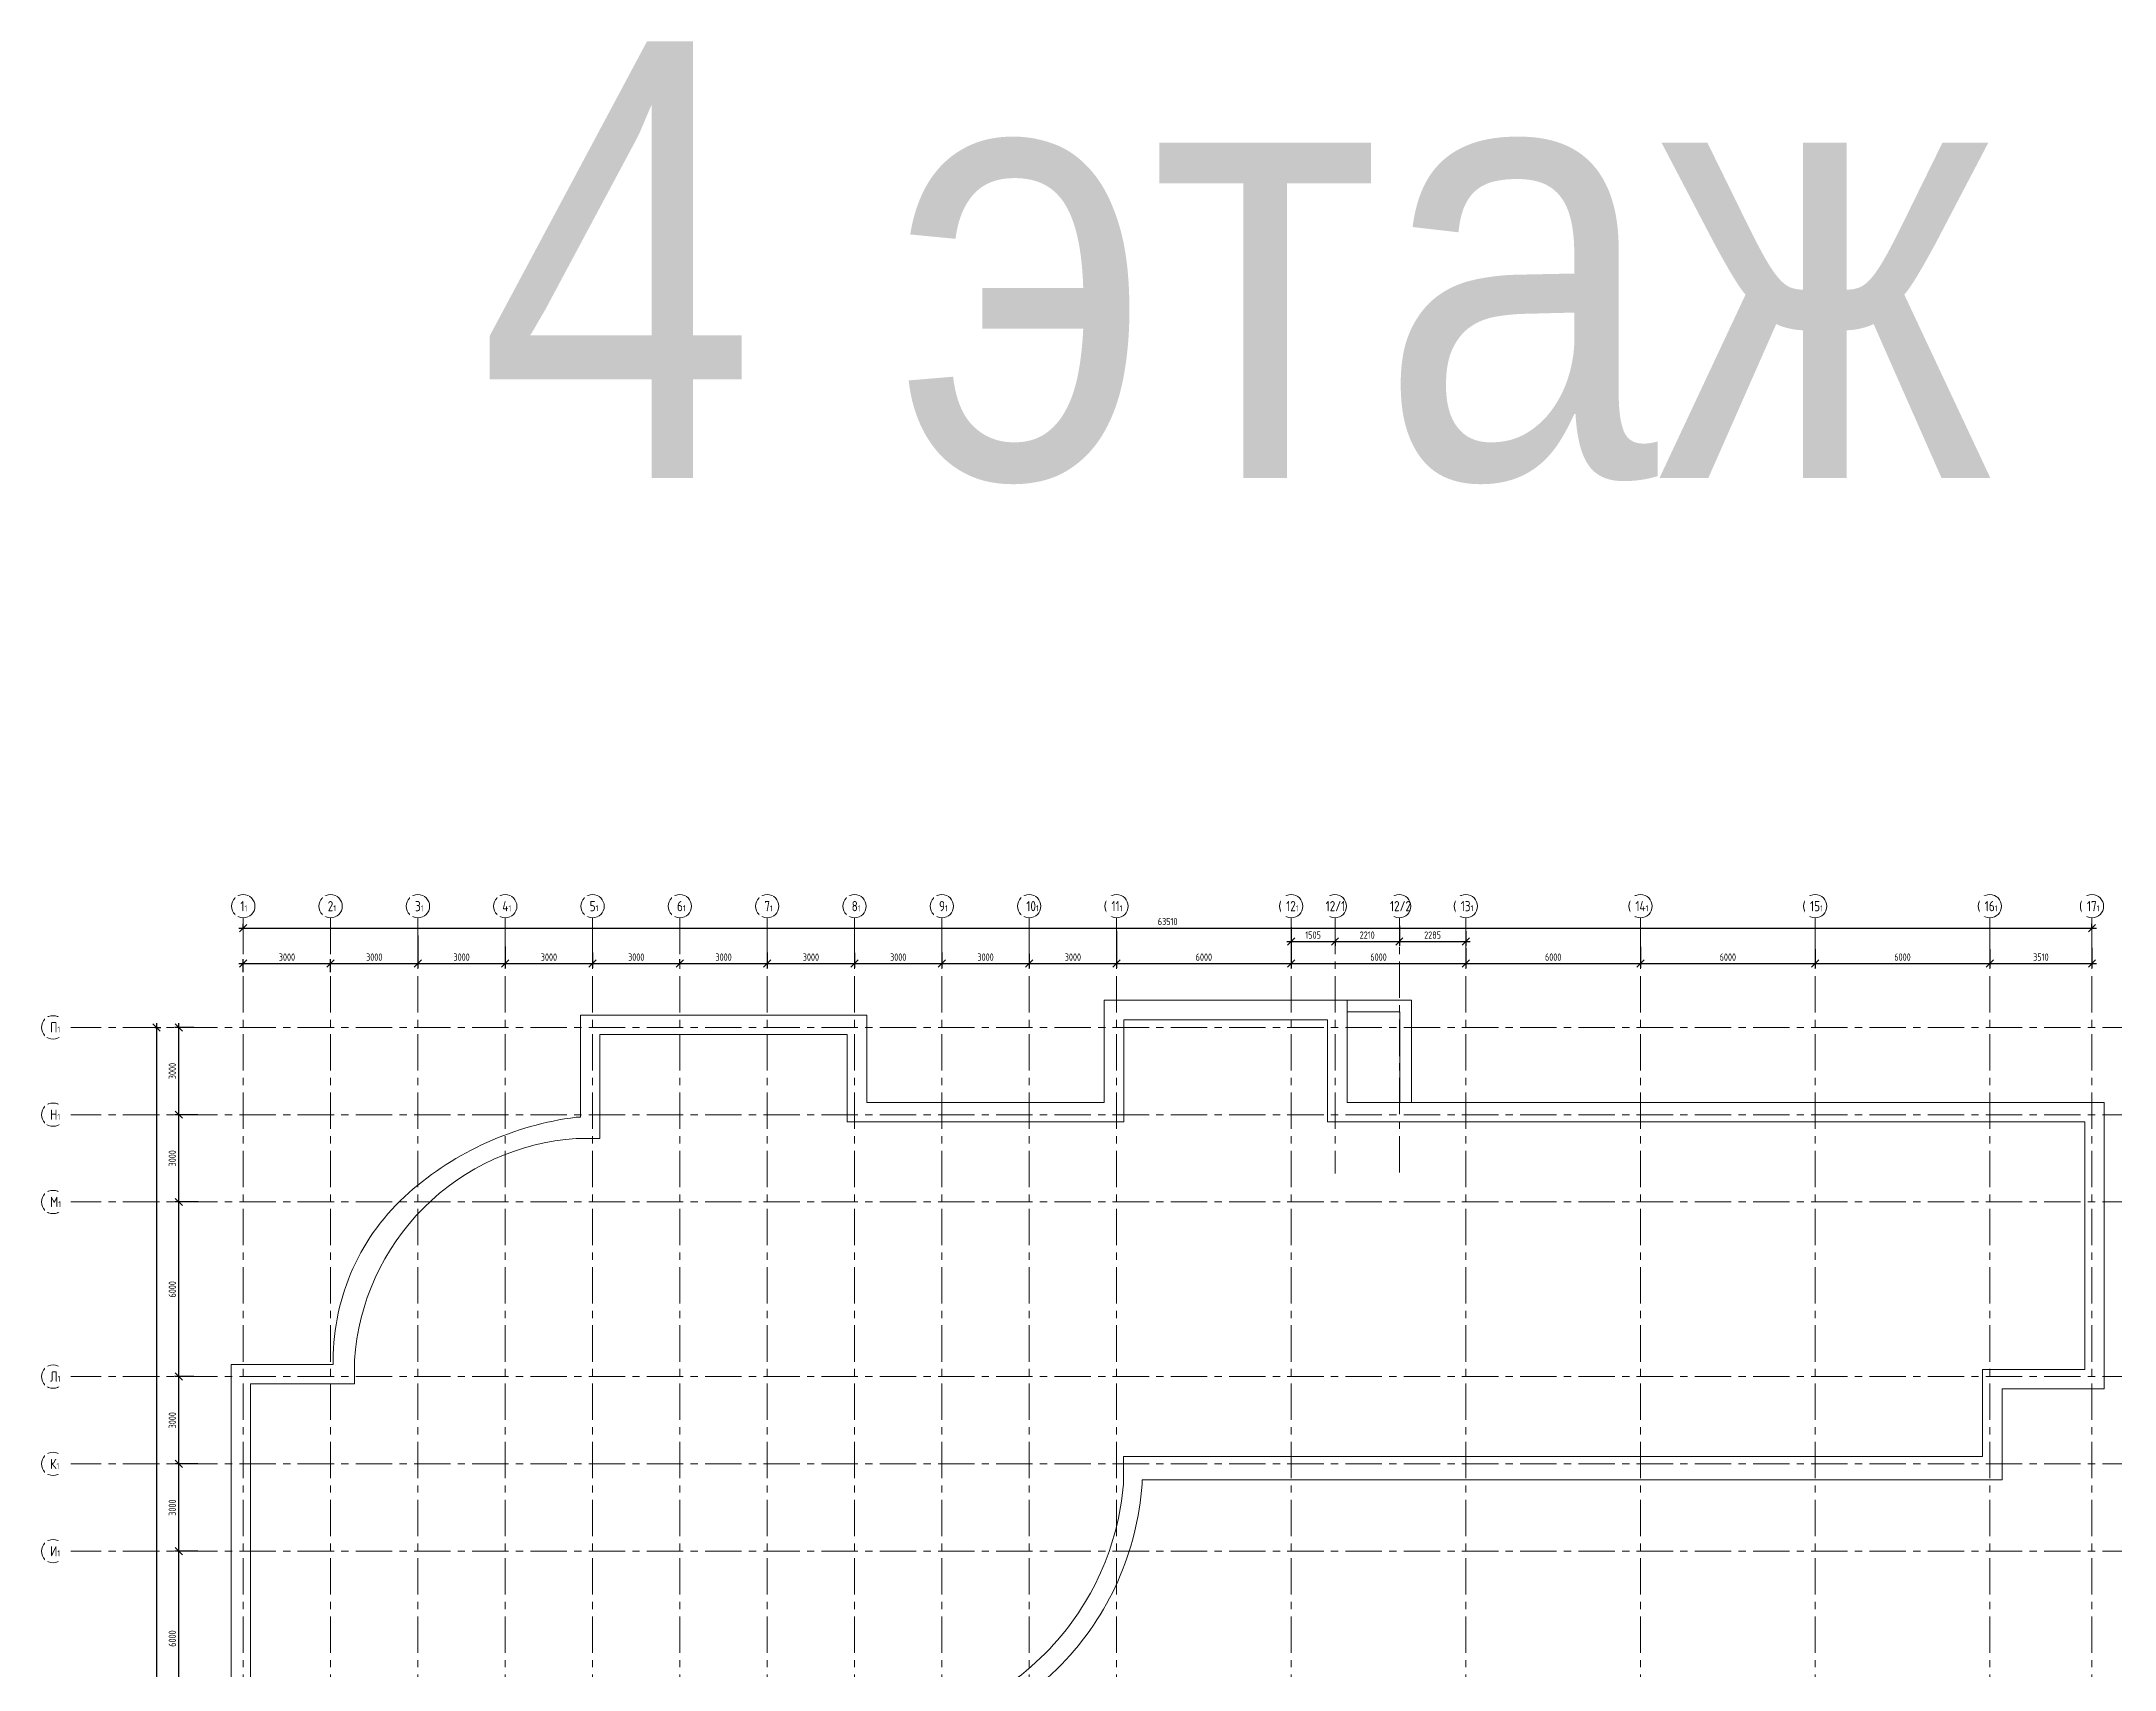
# Model space of a CAD drawing. Header units: millimetres. Extents: x -13407 to 93998, y -2611 to 109271.
# Drawn here: x -13364 to 57855, y 53330 to 109271 of the extents above; entities that cross this region are included whole.
import ezdxf

# ---------------------------------------------------------------- set-up
doc = ezdxf.new("R2010")
doc.units = ezdxf.units.MM
doc.linetypes.add('CENTER', pattern=[2, 1.25, -0.25, 0.25, -0.25])
for name, color, linetype, lineweight in [('АР_Оси', 193, 'Continuous', 9), ('АР_Оси размеры', 164, 'Continuous', 9), ('АР_тонкая линия', 250, 'Continuous', 0)]:
    doc.layers.add(name, color=color, linetype=linetype, lineweight=lineweight)
doc.styles.add('Arial', font='ARIALN.TTF')
doc.styles.add('ГОСТ 2.304', font='isocpeur.ttf', dxfattribs={"width": 0.7})
doc.dimstyles.new('СПДС', dxfattribs={"dimscale": 100, "dimtxt": 2.5, "dimasz": 2.5, "dimexe": 1.5, "dimexo": 0, "dimgap": 1, "dimtad": 1, "dimdec": 0, "dimrnd": 1, "dimtxsty": 'ГОСТ 2.304', "dimblk": 'OBLIQUE', "dimcen": 2.5, "dimdle": 1.5, "dimadec": 0, "dimazin": 2, "dimtfac": 0.75, "dimtdec": 0, "dimtmove": 1, "dimatfit": 3, "dimfxl": 1, "dimtolj": 1, "dimarcsym": 1})

# ---------------------------------------------------------------- blocks, each defined once
blk = doc.blocks.new('_Oblique')
at = {"color": 253, "linetype": 'ByBlock', "lineweight": -2}
blk.add_line((-0.5, -0.5), (0.5, 0.5), dxfattribs=at)
blk = doc.blocks.new('*D209')
at = {"layer": 'АР_Оси размеры', "color": 253, "lineweight": -2, "ltscale": 100, "transparency": 16777216}
for p, q in [((-7988, 57395), (-8793, 57395)), ((-8643, 51245), (-8643, 57545)), ((-8219, 51395), (-8793, 51395))]:
    blk.add_line(p, q, dxfattribs=at)
at = {"layer": 'АР_Оси размеры', "color": 253, "lineweight": -2, "ltscale": 100, "transparency": 16777216, "xscale": 250, "yscale": 250, "zscale": 250}
for p, rotation in [((-8643, 57395), 90), ((-8643, 51395), 270)]:
    blk.add_blockref('_Oblique', p, dxfattribs=dict(at, rotation=rotation))
at = {"layer": 'АР_Оси размеры', "color": 253, "ltscale": 100, "transparency": 16777216, "insert": (-8868, 54395), "char_height": 250, "attachment_point": 5, "rotation": 90, "style": 'ГОСТ 2.304'}
blk.add_mtext('\\A1;6000', dxfattribs=at)
blk = doc.blocks.new('*D210')
at = {"layer": 'АР_Оси размеры', "color": 253, "lineweight": -2, "ltscale": 100, "transparency": 16777216}
for p, q in [((-8643, 57245), (-8643, 60545)), ((-8131, 60395), (-8793, 60395)), ((-7988, 57395), (-8793, 57395))]:
    blk.add_line(p, q, dxfattribs=at)
at = {"layer": 'АР_Оси размеры', "color": 253, "lineweight": -2, "ltscale": 100, "transparency": 16777216, "xscale": 250, "yscale": 250, "zscale": 250}
for p, rotation in [((-8643, 60395), 90), ((-8643, 57395), 270)]:
    blk.add_blockref('_Oblique', p, dxfattribs=dict(at, rotation=rotation))
at = {"layer": 'АР_Оси размеры', "color": 253, "ltscale": 100, "transparency": 16777216, "insert": (-8868, 58895), "char_height": 250, "attachment_point": 5, "rotation": 90, "style": 'ГОСТ 2.304'}
blk.add_mtext('\\A1;3000', dxfattribs=at)
blk = doc.blocks.new('*D211')
at = {"layer": 'АР_Оси размеры', "color": 253, "lineweight": -2, "ltscale": 100, "transparency": 16777216}
for p, q in [((-8131, 63395), (-8793, 63395)), ((-8643, 60245), (-8643, 63545)), ((-7988, 60395), (-8793, 60395))]:
    blk.add_line(p, q, dxfattribs=at)
at = {"layer": 'АР_Оси размеры', "color": 253, "lineweight": -2, "ltscale": 100, "transparency": 16777216, "xscale": 250, "yscale": 250, "zscale": 250}
for p, rotation in [((-8643, 63395), 90), ((-8643, 60395), 270)]:
    blk.add_blockref('_Oblique', p, dxfattribs=dict(at, rotation=rotation))
at = {"layer": 'АР_Оси размеры', "color": 253, "ltscale": 100, "transparency": 16777216, "insert": (-8868, 61895), "char_height": 250, "attachment_point": 5, "rotation": 90, "style": 'ГОСТ 2.304'}
blk.add_mtext('\\A1;3000', dxfattribs=at)
blk = doc.blocks.new('*D212')
at = {"layer": 'АР_Оси размеры', "color": 253, "lineweight": -2, "ltscale": 100, "transparency": 16777216}
for p, q in [((-7983, 69395), (-8793, 69395)), ((-8643, 63245), (-8643, 69545)), ((-8131, 63395), (-8793, 63395))]:
    blk.add_line(p, q, dxfattribs=at)
at = {"layer": 'АР_Оси размеры', "color": 253, "lineweight": -2, "ltscale": 100, "transparency": 16777216, "xscale": 250, "yscale": 250, "zscale": 250}
for p, rotation in [((-8643, 69395), 90), ((-8643, 63395), 270)]:
    blk.add_blockref('_Oblique', p, dxfattribs=dict(at, rotation=rotation))
at = {"layer": 'АР_Оси размеры', "color": 253, "ltscale": 100, "transparency": 16777216, "insert": (-8868, 66395), "char_height": 250, "attachment_point": 5, "rotation": 90, "style": 'ГОСТ 2.304'}
blk.add_mtext('\\A1;6000', dxfattribs=at)
blk = doc.blocks.new('*D213')
at = {"layer": 'АР_Оси размеры', "color": 253, "lineweight": -2, "ltscale": 100, "transparency": 16777216}
for p, q in [((-8131, 72395), (-8793, 72395)), ((-8643, 69245), (-8643, 72545)), ((-7988, 69395), (-8793, 69395))]:
    blk.add_line(p, q, dxfattribs=at)
at = {"layer": 'АР_Оси размеры', "color": 253, "lineweight": -2, "ltscale": 100, "transparency": 16777216, "xscale": 250, "yscale": 250, "zscale": 250}
for p, rotation in [((-8643, 72395), 90), ((-8643, 69395), 270)]:
    blk.add_blockref('_Oblique', p, dxfattribs=dict(at, rotation=rotation))
at = {"layer": 'АР_Оси размеры', "color": 253, "ltscale": 100, "transparency": 16777216, "insert": (-8868, 70895), "char_height": 250, "attachment_point": 5, "rotation": 90, "style": 'ГОСТ 2.304'}
blk.add_mtext('\\A1;3000', dxfattribs=at)
blk = doc.blocks.new('*D214')
at = {"layer": 'АР_Оси размеры', "color": 253, "lineweight": -2, "ltscale": 100, "transparency": 16777216}
for p, q in [((-8643, 72245), (-8643, 75545)), ((-8131, 75395), (-8793, 75395)), ((-7988, 72395), (-8793, 72395))]:
    blk.add_line(p, q, dxfattribs=at)
at = {"layer": 'АР_Оси размеры', "color": 253, "lineweight": -2, "ltscale": 100, "transparency": 16777216, "xscale": 250, "yscale": 250, "zscale": 250}
for p, rotation in [((-8643, 75395), 90), ((-8643, 72395), 270)]:
    blk.add_blockref('_Oblique', p, dxfattribs=dict(at, rotation=rotation))
at = {"layer": 'АР_Оси размеры', "color": 253, "ltscale": 100, "transparency": 16777216, "insert": (-8868, 73895), "char_height": 250, "attachment_point": 5, "rotation": 90, "style": 'ГОСТ 2.304'}
blk.add_mtext('\\A1;3000', dxfattribs=at)
blk = doc.blocks.new('*D215')
at = {"layer": 'АР_Оси размеры', "color": 253, "lineweight": -2, "ltscale": 100, "transparency": 16777216}
for p, q in [((-9413, 75545), (-9413, 27330)), ((-9469, 75395), (-9263, 75395)), ((-9469, 27480), (-9263, 27480))]:
    blk.add_line(p, q, dxfattribs=at)
at = {"layer": 'АР_Оси размеры', "color": 253, "lineweight": -2, "ltscale": 100, "transparency": 16777216, "xscale": 250, "yscale": 250, "zscale": 250}
for p, rotation in [((-9413, 75395), 90), ((-9413, 27480), 270)]:
    blk.add_blockref('_Oblique', p, dxfattribs=dict(at, rotation=rotation))
at = {"layer": 'АР_Оси размеры', "color": 253, "ltscale": 100, "transparency": 16777216, "insert": (-9638, 51438), "char_height": 250, "attachment_point": 5, "rotation": 90, "style": 'ГОСТ 2.304'}
blk.add_mtext('\\A1;47915', dxfattribs=at)
blk = doc.blocks.new('*D180')
at = {"layer": 'АР_Оси размеры', "color": 253, "lineweight": -2, "ltscale": 100, "transparency": 16777216}
for p, q in [((-6430, 77291), (-6430, 77735)), ((-3430, 77291), (-3430, 77735)), ((-6580, 77585), (-3280, 77585))]:
    blk.add_line(p, q, dxfattribs=at)
at = {"layer": 'АР_Оси размеры', "color": 253, "lineweight": -2, "ltscale": 100, "transparency": 16777216, "xscale": 250, "yscale": 250, "zscale": 250, "rotation": 180}
blk.add_blockref('_Oblique', (-6430, 77585), dxfattribs=at)
at = {"layer": 'АР_Оси размеры', "color": 253, "lineweight": -2, "ltscale": 100, "transparency": 16777216, "xscale": 250, "yscale": 250, "zscale": 250}
blk.add_blockref('_Oblique', (-3430, 77585), dxfattribs=at)
at = {"layer": 'АР_Оси размеры', "color": 253, "ltscale": 100, "transparency": 16777216, "insert": (-4930, 77810), "char_height": 250, "attachment_point": 5, "style": 'ГОСТ 2.304'}
blk.add_mtext('\\A1;3000', dxfattribs=at)
blk = doc.blocks.new('*D181')
at = {"layer": 'АР_Оси размеры', "color": 253, "lineweight": -2, "ltscale": 100, "transparency": 16777216}
for p, q in [((-430, 78555), (-430, 77435)), ((-3430, 77291), (-3430, 77735)), ((-3580, 77585), (-280, 77585))]:
    blk.add_line(p, q, dxfattribs=at)
at = {"layer": 'АР_Оси размеры', "color": 253, "lineweight": -2, "ltscale": 100, "transparency": 16777216, "xscale": 250, "yscale": 250, "zscale": 250, "rotation": 180}
blk.add_blockref('_Oblique', (-3430, 77585), dxfattribs=at)
at = {"layer": 'АР_Оси размеры', "color": 253, "lineweight": -2, "ltscale": 100, "transparency": 16777216, "xscale": 250, "yscale": 250, "zscale": 250}
blk.add_blockref('_Oblique', (-430, 77585), dxfattribs=at)
at = {"layer": 'АР_Оси размеры', "color": 253, "ltscale": 100, "transparency": 16777216, "insert": (-1930, 77810), "char_height": 250, "attachment_point": 5, "style": 'ГОСТ 2.304'}
blk.add_mtext('\\A1;3000', dxfattribs=at)
blk = doc.blocks.new('*D182')
at = {"layer": 'АР_Оси размеры', "color": 253, "lineweight": -2, "ltscale": 100, "transparency": 16777216}
for p, q in [((-430, 78555), (-430, 77435)), ((2570, 78173), (2570, 77435)), ((-580, 77585), (2720, 77585))]:
    blk.add_line(p, q, dxfattribs=at)
at = {"layer": 'АР_Оси размеры', "color": 253, "lineweight": -2, "ltscale": 100, "transparency": 16777216, "xscale": 250, "yscale": 250, "zscale": 250, "rotation": 180}
blk.add_blockref('_Oblique', (-430, 77585), dxfattribs=at)
at = {"layer": 'АР_Оси размеры', "color": 253, "lineweight": -2, "ltscale": 100, "transparency": 16777216, "xscale": 250, "yscale": 250, "zscale": 250}
blk.add_blockref('_Oblique', (2570, 77585), dxfattribs=at)
at = {"layer": 'АР_Оси размеры', "color": 253, "ltscale": 100, "transparency": 16777216, "insert": (1070, 77810), "char_height": 250, "attachment_point": 5, "style": 'ГОСТ 2.304'}
blk.add_mtext('\\A1;3000', dxfattribs=at)
blk = doc.blocks.new('*D183')
at = {"layer": 'АР_Оси размеры', "color": 253, "lineweight": -2, "ltscale": 100, "transparency": 16777216}
for p, q in [((2570, 78173), (2570, 77435)), ((5570, 77967), (5570, 77435)), ((2420, 77585), (5720, 77585))]:
    blk.add_line(p, q, dxfattribs=at)
at = {"layer": 'АР_Оси размеры', "color": 253, "lineweight": -2, "ltscale": 100, "transparency": 16777216, "xscale": 250, "yscale": 250, "zscale": 250, "rotation": 180}
blk.add_blockref('_Oblique', (2570, 77585), dxfattribs=at)
at = {"layer": 'АР_Оси размеры', "color": 253, "lineweight": -2, "ltscale": 100, "transparency": 16777216, "xscale": 250, "yscale": 250, "zscale": 250}
blk.add_blockref('_Oblique', (5570, 77585), dxfattribs=at)
at = {"layer": 'АР_Оси размеры', "color": 253, "ltscale": 100, "transparency": 16777216, "insert": (4070, 77810), "char_height": 250, "attachment_point": 5, "style": 'ГОСТ 2.304'}
blk.add_mtext('\\A1;3000', dxfattribs=at)
blk = doc.blocks.new('*D184')
at = {"layer": 'АР_Оси размеры', "color": 253, "lineweight": -2, "ltscale": 100, "transparency": 16777216}
for p, q in [((5570, 77967), (5570, 77435)), ((8570, 77585), (8570, 77735)), ((5420, 77585), (8720, 77585))]:
    blk.add_line(p, q, dxfattribs=at)
at = {"layer": 'АР_Оси размеры', "color": 253, "lineweight": -2, "ltscale": 100, "transparency": 16777216, "xscale": 250, "yscale": 250, "zscale": 250, "rotation": 180}
blk.add_blockref('_Oblique', (5570, 77585), dxfattribs=at)
at = {"layer": 'АР_Оси размеры', "color": 253, "lineweight": -2, "ltscale": 100, "transparency": 16777216, "xscale": 250, "yscale": 250, "zscale": 250}
blk.add_blockref('_Oblique', (8570, 77585), dxfattribs=at)
at = {"layer": 'АР_Оси размеры', "color": 253, "ltscale": 100, "transparency": 16777216, "insert": (7070, 77810), "char_height": 250, "attachment_point": 5, "style": 'ГОСТ 2.304'}
blk.add_mtext('\\A1;3000', dxfattribs=at)
blk = doc.blocks.new('*D185')
at = {"layer": 'АР_Оси размеры', "color": 253, "lineweight": -2, "ltscale": 100, "transparency": 16777216}
for p, q in [((8570, 77585), (8570, 77735)), ((11570, 77967), (11570, 77435)), ((8420, 77585), (11720, 77585))]:
    blk.add_line(p, q, dxfattribs=at)
at = {"layer": 'АР_Оси размеры', "color": 253, "lineweight": -2, "ltscale": 100, "transparency": 16777216, "xscale": 250, "yscale": 250, "zscale": 250, "rotation": 180}
blk.add_blockref('_Oblique', (8570, 77585), dxfattribs=at)
at = {"layer": 'АР_Оси размеры', "color": 253, "lineweight": -2, "ltscale": 100, "transparency": 16777216, "xscale": 250, "yscale": 250, "zscale": 250}
blk.add_blockref('_Oblique', (11570, 77585), dxfattribs=at)
at = {"layer": 'АР_Оси размеры', "color": 253, "ltscale": 100, "transparency": 16777216, "insert": (10070, 77810), "char_height": 250, "attachment_point": 5, "style": 'ГОСТ 2.304'}
blk.add_mtext('\\A1;3000', dxfattribs=at)
blk = doc.blocks.new('*D186')
at = {"layer": 'АР_Оси размеры', "color": 253, "lineweight": -2, "ltscale": 100, "transparency": 16777216}
for p, q in [((11570, 77967), (11570, 77435)), ((14570, 77961), (14570, 77435)), ((11420, 77585), (14720, 77585))]:
    blk.add_line(p, q, dxfattribs=at)
at = {"layer": 'АР_Оси размеры', "color": 253, "lineweight": -2, "ltscale": 100, "transparency": 16777216, "xscale": 250, "yscale": 250, "zscale": 250, "rotation": 180}
blk.add_blockref('_Oblique', (11570, 77585), dxfattribs=at)
at = {"layer": 'АР_Оси размеры', "color": 253, "lineweight": -2, "ltscale": 100, "transparency": 16777216, "xscale": 250, "yscale": 250, "zscale": 250}
blk.add_blockref('_Oblique', (14570, 77585), dxfattribs=at)
at = {"layer": 'АР_Оси размеры', "color": 253, "ltscale": 100, "transparency": 16777216, "insert": (13070, 77810), "char_height": 250, "attachment_point": 5, "style": 'ГОСТ 2.304'}
blk.add_mtext('\\A1;3000', dxfattribs=at)
blk = doc.blocks.new('*D187')
at = {"layer": 'АР_Оси размеры', "color": 253, "lineweight": -2, "ltscale": 100, "transparency": 16777216}
for p, q in [((14570, 77961), (14570, 77435)), ((17570, 77973), (17570, 77435)), ((14420, 77585), (17720, 77585))]:
    blk.add_line(p, q, dxfattribs=at)
at = {"layer": 'АР_Оси размеры', "color": 253, "lineweight": -2, "ltscale": 100, "transparency": 16777216, "xscale": 250, "yscale": 250, "zscale": 250, "rotation": 180}
blk.add_blockref('_Oblique', (14570, 77585), dxfattribs=at)
at = {"layer": 'АР_Оси размеры', "color": 253, "lineweight": -2, "ltscale": 100, "transparency": 16777216, "xscale": 250, "yscale": 250, "zscale": 250}
blk.add_blockref('_Oblique', (17570, 77585), dxfattribs=at)
at = {"layer": 'АР_Оси размеры', "color": 253, "ltscale": 100, "transparency": 16777216, "insert": (16070, 77810), "char_height": 250, "attachment_point": 5, "style": 'ГОСТ 2.304'}
blk.add_mtext('\\A1;3000', dxfattribs=at)
blk = doc.blocks.new('*D188')
at = {"layer": 'АР_Оси размеры', "color": 253, "lineweight": -2, "ltscale": 100, "transparency": 16777216}
for p, q in [((17570, 77973), (17570, 77435)), ((20570, 77927), (20570, 77435)), ((17420, 77585), (20720, 77585))]:
    blk.add_line(p, q, dxfattribs=at)
at = {"layer": 'АР_Оси размеры', "color": 253, "lineweight": -2, "ltscale": 100, "transparency": 16777216, "xscale": 250, "yscale": 250, "zscale": 250, "rotation": 180}
blk.add_blockref('_Oblique', (17570, 77585), dxfattribs=at)
at = {"layer": 'АР_Оси размеры', "color": 253, "lineweight": -2, "ltscale": 100, "transparency": 16777216, "xscale": 250, "yscale": 250, "zscale": 250}
blk.add_blockref('_Oblique', (20570, 77585), dxfattribs=at)
at = {"layer": 'АР_Оси размеры', "color": 253, "ltscale": 100, "transparency": 16777216, "insert": (19070, 77810), "char_height": 250, "attachment_point": 5, "style": 'ГОСТ 2.304'}
blk.add_mtext('\\A1;3000', dxfattribs=at)
blk = doc.blocks.new('*D189')
at = {"layer": 'АР_Оси размеры', "color": 253, "lineweight": -2, "ltscale": 100, "transparency": 16777216}
for p, q in [((20570, 77927), (20570, 77435)), ((23570, 77927), (23570, 77435)), ((20420, 77585), (23720, 77585))]:
    blk.add_line(p, q, dxfattribs=at)
at = {"layer": 'АР_Оси размеры', "color": 253, "lineweight": -2, "ltscale": 100, "transparency": 16777216, "xscale": 250, "yscale": 250, "zscale": 250, "rotation": 180}
blk.add_blockref('_Oblique', (20570, 77585), dxfattribs=at)
at = {"layer": 'АР_Оси размеры', "color": 253, "lineweight": -2, "ltscale": 100, "transparency": 16777216, "xscale": 250, "yscale": 250, "zscale": 250}
blk.add_blockref('_Oblique', (23570, 77585), dxfattribs=at)
at = {"layer": 'АР_Оси размеры', "color": 253, "ltscale": 100, "transparency": 16777216, "insert": (22070, 77810), "char_height": 250, "attachment_point": 5, "style": 'ГОСТ 2.304'}
blk.add_mtext('\\A1;3000', dxfattribs=at)
blk = doc.blocks.new('*D190')
at = {"layer": 'АР_Оси размеры', "color": 253, "lineweight": -2, "ltscale": 100, "transparency": 16777216}
for p, q in [((23570, 78714), (23570, 77435)), ((29570, 78833), (29570, 77435)), ((23420, 77585), (29720, 77585))]:
    blk.add_line(p, q, dxfattribs=at)
at = {"layer": 'АР_Оси размеры', "color": 253, "lineweight": -2, "ltscale": 100, "transparency": 16777216, "xscale": 250, "yscale": 250, "zscale": 250, "rotation": 180}
blk.add_blockref('_Oblique', (23570, 77585), dxfattribs=at)
at = {"layer": 'АР_Оси размеры', "color": 253, "lineweight": -2, "ltscale": 100, "transparency": 16777216, "xscale": 250, "yscale": 250, "zscale": 250}
blk.add_blockref('_Oblique', (29570, 77585), dxfattribs=at)
at = {"layer": 'АР_Оси размеры', "color": 253, "ltscale": 100, "transparency": 16777216, "insert": (26570, 77810), "char_height": 250, "attachment_point": 5, "style": 'ГОСТ 2.304'}
blk.add_mtext('\\A1;6000', dxfattribs=at)
blk = doc.blocks.new('*D191')
at = {"layer": 'АР_Оси размеры', "color": 253, "lineweight": -2, "ltscale": 100, "transparency": 16777216}
for p, q in [((29570, 78046), (29570, 77435)), ((35570, 78121), (35570, 77435)), ((29420, 77585), (35720, 77585))]:
    blk.add_line(p, q, dxfattribs=at)
at = {"layer": 'АР_Оси размеры', "color": 253, "lineweight": -2, "ltscale": 100, "transparency": 16777216, "xscale": 250, "yscale": 250, "zscale": 250, "rotation": 180}
blk.add_blockref('_Oblique', (29570, 77585), dxfattribs=at)
at = {"layer": 'АР_Оси размеры', "color": 253, "lineweight": -2, "ltscale": 100, "transparency": 16777216, "xscale": 250, "yscale": 250, "zscale": 250}
blk.add_blockref('_Oblique', (35570, 77585), dxfattribs=at)
at = {"layer": 'АР_Оси размеры', "color": 253, "ltscale": 100, "transparency": 16777216, "insert": (32570, 77810), "char_height": 250, "attachment_point": 5, "style": 'ГОСТ 2.304'}
blk.add_mtext('\\A1;6000', dxfattribs=at)
blk = doc.blocks.new('*D192')
at = {"layer": 'АР_Оси размеры', "color": 253, "lineweight": -2, "ltscale": 100, "transparency": 16777216}
for p, q in [((35570, 78121), (35570, 77435)), ((41570, 78158), (41570, 77435)), ((35420, 77585), (41720, 77585))]:
    blk.add_line(p, q, dxfattribs=at)
at = {"layer": 'АР_Оси размеры', "color": 253, "lineweight": -2, "ltscale": 100, "transparency": 16777216, "xscale": 250, "yscale": 250, "zscale": 250, "rotation": 180}
blk.add_blockref('_Oblique', (35570, 77585), dxfattribs=at)
at = {"layer": 'АР_Оси размеры', "color": 253, "lineweight": -2, "ltscale": 100, "transparency": 16777216, "xscale": 250, "yscale": 250, "zscale": 250}
blk.add_blockref('_Oblique', (41570, 77585), dxfattribs=at)
at = {"layer": 'АР_Оси размеры', "color": 253, "ltscale": 100, "transparency": 16777216, "insert": (38570, 77810), "char_height": 250, "attachment_point": 5, "style": 'ГОСТ 2.304'}
blk.add_mtext('\\A1;6000', dxfattribs=at)
blk = doc.blocks.new('*D193')
at = {"layer": 'АР_Оси размеры', "color": 253, "lineweight": -2, "ltscale": 100, "transparency": 16777216}
for p, q in [((41570, 78158), (41570, 77435)), ((47570, 78087), (47570, 77435)), ((41420, 77585), (47720, 77585))]:
    blk.add_line(p, q, dxfattribs=at)
at = {"layer": 'АР_Оси размеры', "color": 253, "lineweight": -2, "ltscale": 100, "transparency": 16777216, "xscale": 250, "yscale": 250, "zscale": 250, "rotation": 180}
blk.add_blockref('_Oblique', (41570, 77585), dxfattribs=at)
at = {"layer": 'АР_Оси размеры', "color": 253, "lineweight": -2, "ltscale": 100, "transparency": 16777216, "xscale": 250, "yscale": 250, "zscale": 250}
blk.add_blockref('_Oblique', (47570, 77585), dxfattribs=at)
at = {"layer": 'АР_Оси размеры', "color": 253, "ltscale": 100, "transparency": 16777216, "insert": (44570, 77810), "char_height": 250, "attachment_point": 5, "style": 'ГОСТ 2.304'}
blk.add_mtext('\\A1;6000', dxfattribs=at)
blk = doc.blocks.new('*D194')
at = {"layer": 'АР_Оси размеры', "color": 253, "lineweight": -2, "ltscale": 100, "transparency": 16777216}
for p, q in [((47570, 78087), (47570, 77435)), ((53570, 78086), (53570, 77435)), ((47420, 77585), (53720, 77585))]:
    blk.add_line(p, q, dxfattribs=at)
at = {"layer": 'АР_Оси размеры', "color": 253, "lineweight": -2, "ltscale": 100, "transparency": 16777216, "xscale": 250, "yscale": 250, "zscale": 250, "rotation": 180}
blk.add_blockref('_Oblique', (47570, 77585), dxfattribs=at)
at = {"layer": 'АР_Оси размеры', "color": 253, "lineweight": -2, "ltscale": 100, "transparency": 16777216, "xscale": 250, "yscale": 250, "zscale": 250}
blk.add_blockref('_Oblique', (53570, 77585), dxfattribs=at)
at = {"layer": 'АР_Оси размеры', "color": 253, "ltscale": 100, "transparency": 16777216, "insert": (50570, 77810), "char_height": 250, "attachment_point": 5, "style": 'ГОСТ 2.304'}
blk.add_mtext('\\A1;6000', dxfattribs=at)
blk = doc.blocks.new('*D195')
at = {"layer": 'АР_Оси размеры', "color": 253, "lineweight": -2, "ltscale": 100, "transparency": 16777216}
for p, q in [((53570, 78086), (53570, 77435)), ((57080, 78123), (57080, 77435)), ((53420, 77585), (57230, 77585))]:
    blk.add_line(p, q, dxfattribs=at)
at = {"layer": 'АР_Оси размеры', "color": 253, "lineweight": -2, "ltscale": 100, "transparency": 16777216, "xscale": 250, "yscale": 250, "zscale": 250, "rotation": 180}
blk.add_blockref('_Oblique', (53570, 77585), dxfattribs=at)
at = {"layer": 'АР_Оси размеры', "color": 253, "lineweight": -2, "ltscale": 100, "transparency": 16777216, "xscale": 250, "yscale": 250, "zscale": 250}
blk.add_blockref('_Oblique', (57080, 77585), dxfattribs=at)
at = {"layer": 'АР_Оси размеры', "color": 253, "ltscale": 100, "transparency": 16777216, "insert": (55325, 77810), "char_height": 250, "attachment_point": 5, "style": 'ГОСТ 2.304'}
blk.add_mtext('\\A1;3510', dxfattribs=at)
blk = doc.blocks.new('*D196')
at = {"layer": 'АР_Оси размеры', "color": 253, "lineweight": -2, "ltscale": 100, "transparency": 16777216}
for p, q in [((29420, 78341), (31225, 78341)), ((29570, 78360), (29570, 78191)), ((31075, 78360), (31075, 78191))]:
    blk.add_line(p, q, dxfattribs=at)
at = {"layer": 'АР_Оси размеры', "color": 253, "lineweight": -2, "ltscale": 100, "transparency": 16777216, "xscale": 250, "yscale": 250, "zscale": 250, "rotation": 180}
blk.add_blockref('_Oblique', (29570, 78341), dxfattribs=at)
at = {"layer": 'АР_Оси размеры', "color": 253, "lineweight": -2, "ltscale": 100, "transparency": 16777216, "xscale": 250, "yscale": 250, "zscale": 250}
blk.add_blockref('_Oblique', (31075, 78341), dxfattribs=at)
at = {"layer": 'АР_Оси размеры', "color": 253, "ltscale": 100, "transparency": 16777216, "insert": (30322, 78566), "char_height": 250, "attachment_point": 5, "style": 'ГОСТ 2.304'}
blk.add_mtext('\\A1;1505', dxfattribs=at)
blk = doc.blocks.new('*D197')
at = {"layer": 'АР_Оси размеры', "color": 253, "lineweight": -2, "ltscale": 100, "transparency": 16777216}
for p, q in [((30925, 78341), (33435, 78341)), ((31075, 78360), (31075, 78191)), ((33285, 78882), (33285, 78191))]:
    blk.add_line(p, q, dxfattribs=at)
at = {"layer": 'АР_Оси размеры', "color": 253, "lineweight": -2, "ltscale": 100, "transparency": 16777216, "xscale": 250, "yscale": 250, "zscale": 250, "rotation": 180}
blk.add_blockref('_Oblique', (31075, 78341), dxfattribs=at)
at = {"layer": 'АР_Оси размеры', "color": 253, "lineweight": -2, "ltscale": 100, "transparency": 16777216, "xscale": 250, "yscale": 250, "zscale": 250}
blk.add_blockref('_Oblique', (33285, 78341), dxfattribs=at)
at = {"layer": 'АР_Оси размеры', "color": 253, "ltscale": 100, "transparency": 16777216, "insert": (32180, 78566), "char_height": 250, "attachment_point": 5, "style": 'ГОСТ 2.304'}
blk.add_mtext('\\A1;2210', dxfattribs=at)
blk = doc.blocks.new('*D198')
at = {"layer": 'АР_Оси размеры', "color": 253, "lineweight": -2, "ltscale": 100, "transparency": 16777216}
for p, q in [((33135, 78341), (35720, 78341)), ((33285, 78882), (33285, 78191)), ((35570, 78698), (35570, 78191))]:
    blk.add_line(p, q, dxfattribs=at)
at = {"layer": 'АР_Оси размеры', "color": 253, "lineweight": -2, "ltscale": 100, "transparency": 16777216, "xscale": 250, "yscale": 250, "zscale": 250, "rotation": 180}
blk.add_blockref('_Oblique', (33285, 78341), dxfattribs=at)
at = {"layer": 'АР_Оси размеры', "color": 253, "lineweight": -2, "ltscale": 100, "transparency": 16777216, "xscale": 250, "yscale": 250, "zscale": 250}
blk.add_blockref('_Oblique', (35570, 78341), dxfattribs=at)
at = {"layer": 'АР_Оси размеры', "color": 253, "ltscale": 100, "transparency": 16777216, "insert": (34427, 78566), "char_height": 250, "attachment_point": 5, "style": 'ГОСТ 2.304'}
blk.add_mtext('\\A1;2285', dxfattribs=at)
blk = doc.blocks.new('*D200')
at = {"layer": 'АР_Оси размеры', "color": 253, "lineweight": -2, "ltscale": 100, "transparency": 16777216}
for p, q in [((-6580, 78807), (57230, 78807)), ((-6430, 78807), (-6430, 78957)), ((57080, 78807), (57080, 78957))]:
    blk.add_line(p, q, dxfattribs=at)
at = {"layer": 'АР_Оси размеры', "color": 253, "lineweight": -2, "ltscale": 100, "transparency": 16777216, "xscale": 250, "yscale": 250, "zscale": 250, "rotation": 180}
blk.add_blockref('_Oblique', (-6430, 78807), dxfattribs=at)
at = {"layer": 'АР_Оси размеры', "color": 253, "lineweight": -2, "ltscale": 100, "transparency": 16777216, "xscale": 250, "yscale": 250, "zscale": 250}
blk.add_blockref('_Oblique', (57080, 78807), dxfattribs=at)
at = {"layer": 'АР_Оси размеры', "color": 253, "ltscale": 100, "transparency": 16777216, "insert": (25325, 79032), "char_height": 250, "attachment_point": 5, "style": 'ГОСТ 2.304'}
blk.add_mtext('\\A1;63510', dxfattribs=at)

msp = doc.modelspace()

# ---------------------------------------------------------------- linework, layer by layer
at = {"layer": 'АР_Оси', "color": 253, "linetype": 'CENTER', "ltscale": 1000}
for p, q in [((-6430.1, 79157.5), (-6430.1, 23425.1)), ((-3430.1, 79157.5), (-3430.1, 23425.1)), ((-430.1, 79157.5), (-430.1, 23425.1)), ((2569.9, 79157.5), (2569.9, 23425.1)), ((5569.9, 79157.5), (5569.9, 23425.1)), ((8569.9, 79157.5), (8569.9, 23425.1)), ((11569.9, 79157.5), (11569.9, 23425.1)), ((14569.9, 79157.5), (14569.9, 23425.1)), ((17569.9, 79157.5), (17569.9, 23425.1)), ((20569.9, 79157.5), (20569.9, 23425.1)), ((23569.9, 79157.5), (23569.9, 23425.1)), ((29569.9, 79157.5), (29569.9, 23425.1)), ((31074.9, 79157.5), (31074.9, 70369.9)), ((33284.9, 70411.3), (33284.9, 79156)), ((35569.9, 79157.5), (35569.9, 23425.1)), ((41569.9, 79157.5), (41569.9, 23425.1)), ((47569.9, 79157.5), (47569.9, 23425.1)), ((53569.9, 79157.5), (53569.9, 23425.1)), ((57079.9, 79157.5), (57079.9, 23425.1)), ((-12563.8, 75395), (70614.6, 75395)), ((-12563.8, 72395), (70614.6, 72395)), ((-12563.8, 69395), (70614.6, 69395)), ((-12563.8, 63395), (70614.6, 63395)), ((-12563.8, 60395), (70614.6, 60395)), ((-12563.8, 57395), (70614.6, 57395))]:
    msp.add_line(p, q, dxfattribs=at)
at = {"layer": 'АР_Оси', "color": 253, "ltscale": 0.5}
for centre in [(-6430.1, 79557.5), (-3430.1, 79557.5), (-430.1, 79557.5), (2569.9, 79557.5), (5569.9, 79557.5), (8569.9, 79557.5), (11569.9, 79557.5), (14569.9, 79557.5), (17569.9, 79557.5), (20569.9, 79557.5), (23569.9, 79557.5), (29569.9, 79557.5), (31069.9, 79557.5), (33279.9, 79557.5), (35569.9, 79557.5), (41569.9, 79557.5), (47569.9, 79557.5), (53569.9, 79557.5), (57079.9, 79557.5), (-12963.8, 75395), (-12963.8, 72395), (-12963.8, 69395), (-12963.8, 63395), (-12963.8, 60395), (-12963.8, 57395)]:
    msp.add_circle(centre, 400, dxfattribs=at)
at = {"layer": 'АР_тонкая линия', "color": 253, "ltscale": 100}
for points in [[(5148.7, 75815), (14988.7, 75815), (14988.7, 72815), (23148.7, 72815), (23148.7, 76325), (31489.2, 76325), (31488.7, 72815), (57498.7, 72815), (57498.7, 62975), (53988.7, 62975), (53988.7, 59845), (24448, 59845), (24448, 59705, -0.1768281), (21678, 53503.7, -0.1882125), (15128.6, 50510.3)], [(-6851.3, 50975), (-6851.3, 63815), (-3341.5, 63815), (-3341.5, 63955, -0.2153269), (-742.7, 69709.9, -0.1503938), (5008.7, 72305.2), (5148.7, 72305.2), (5148.7, 75815)], [(-6181.3, 51645), (-6181.3, 63145), (-2614.1, 63145), (-2614.3, 63960, -0.1810559), (-231.3, 69195, -0.1811806), (5008, 71578.3), (5818.7, 71578.3), (5818.7, 75145), (14318.7, 75145), (14318.7, 72145), (23818.7, 72145), (23818.7, 75655), (30819, 75655), (30818.4, 72144.8), (56828.7, 72144.9), (56828.7, 63645), (53318.7, 63645), (53318.7, 60645), (23803.7, 60645), (23803.7, 59705, -0.1713588), (21272.2, 54042.6, -0.1904546), (15076.9, 51163.7)]]:
    msp.add_lwpolyline(points, format="xyb", dxfattribs=at)
for points in [[(31488.7, 72815), (33698.7, 72815), (33698.7, 76325), (31489.2, 76325)], [(31488.5, 72815), (33298.7, 72815), (33298.7, 75925), (31488.9, 75925.1)]]:
    msp.add_lwpolyline(points, close=True, dxfattribs=at)

# ---------------------------------------------------------------- texts
at = {"color": 253, "style": 'Arial'}
msp.add_text('4 этаж', height=15000, dxfattribs=at).set_placement((1637.1, 94271.1))

# ---------------------------------------------------------------- dimensions: what is measured, and where the dimension line sits
at = {"layer": 'АР_Оси размеры', "color": 253, "ltscale": 100}
for base, p1, p2, picture, middle in [((-430.1, 77585.1), (-3430.1, 77291.2), (-430.1, 78554.9), '*D181', (-1930.1, 77810.1)), ((2569.9, 77585.1), (-430.1, 78554.9), (2569.9, 78172.8), '*D182', (1069.9, 77810.1)), ((29569.9, 77585.1), (23569.9, 78713.8), (29569.9, 78833.3), '*D190', (26569.9, 77810.1)), ((31074.9, 78341), (29569.9, 78360.3), (31074.9, 78360.3), '*D196', (30322.4, 78566)), ((-3430.1, 77585.1), (-6430.1, 77291.2), (-3430.1, 77291.2), '*D180', (-4930.1, 77810.1)), ((5569.9, 77585.1), (2569.9, 78172.8), (5569.9, 77967.1), '*D183', (4069.9, 77810.1)), ((8569.9, 77585.1), (5569.9, 77967.1), (8569.9, 77585.1), '*D184', (7069.9, 77810.1)), ((11569.9, 77585.1), (8569.9, 77585.1), (11569.9, 77967.1), '*D185', (10069.9, 77810.1)), ((14569.9, 77585.1), (11569.9, 77967.1), (14569.9, 77961.4), '*D186', (13069.9, 77810.1)), ((17569.9, 77585.1), (14569.9, 77961.4), (17569.9, 77973), '*D187', (16069.9, 77810.1)), ((20569.9, 77585.1), (17569.9, 77973), (20569.9, 77926.7), '*D188', (19069.9, 77810.1)), ((23569.9, 77585.1), (20569.9, 77926.7), (23569.9, 77926.8), '*D189', (22069.9, 77810.1)), ((35569.9, 77585.1), (29569.9, 78046.3), (35569.9, 78120.8), '*D191', (32569.9, 77810.1)), ((41569.9, 77585.1), (35569.9, 78120.8), (41569.9, 78157.8), '*D192', (38569.9, 77810.1)), ((47569.9, 77585.1), (41569.9, 78157.8), (47569.9, 78087.1), '*D193', (44569.9, 77810.1)), ((53569.9, 77585.1), (47569.9, 78087.1), (53569.9, 78086.3), '*D194', (50569.9, 77810.1)), ((57079.9, 77585.1), (53569.9, 78086.3), (57079.9, 78123.3), '*D195', (55324.9, 77810.1))]:
    dim = msp.add_linear_dim(base=base, p1=p1, p2=p2, dimstyle='СПДС', override={"dimclrd": 253, "dimclre": 253, "dimclrt": 253}, dxfattribs=at)
    dim.commit()
    dim.dimension.update_dxf_attribs({"geometry": picture, "text_midpoint": middle})
for base, p1, p2, picture, middle in [((-9413.3, 27480), (-9469.1, 75395), (-9469.1, 27480), '*D215', (-9638.3, 51437.5)), ((-8642.7, 75395), (-7988.5, 72395), (-8131.5, 75395), '*D214', (-8867.7, 73895)), ((-8642.7, 72395), (-7988.5, 69395), (-8131.5, 72395), '*D213', (-8867.7, 70895)), ((-8642.7, 69395), (-8131.5, 63395), (-7983.3, 69395), '*D212', (-8867.7, 66395)), ((-8642.7, 63395), (-7988.5, 60395), (-8131.5, 63395), '*D211', (-8867.7, 61895)), ((-8642.7, 60395), (-7988.5, 57395), (-8131.5, 60395), '*D210', (-8867.7, 58895)), ((-8642.7, 57395), (-8219.3, 51395), (-7988.5, 57395), '*D209', (-8867.7, 54395))]:
    dim = msp.add_linear_dim(base=base, p1=p1, p2=p2, angle=90, dimstyle='СПДС', override={"dimclrd": 253, "dimclre": 253, "dimclrt": 253}, dxfattribs=at)
    dim.commit()
    dim.dimension.update_dxf_attribs({"geometry": picture, "text_midpoint": middle})

# ---------------------------------------------------------------- next in the draw order: texts
at = {"layer": 'АР_Оси', "color": 253, "char_height": 350, "attachment_point": 1, "line_spacing_factor": 1.149209, "style": 'ГОСТ 2.304', "bg_fill": 2}
for s, insert, width in [('{\\W0.8;1\\H0.57143x;1}', (-6529.9, 79735.2), 123.867), ('{\\W0.8;2\\H0.57143x;1}', (-3529.9, 79735.2), 123.867), ('{\\W0.8;3\\H0.57143x;1}', (-529.9, 79735.2), 123.867), ('{\\W0.8;4\\H0.57143x;1}', (2470.1, 79735.2), 123.867), ('{\\W0.8;5\\H0.57143x;1}', (5470.1, 79735.2), 123.867), ('{\\W0.8;6\\H0.57143x;1}', (8470.1, 79735.2), 123.867), ('{\\W0.8;7\\H0.57143x;1}', (11470.1, 79735.2), 123.867), ('{\\W0.8;8\\H0.57143x;1}', (14470.1, 79735.2), 123.867), ('{\\W0.8;9\\H0.57143x;1}', (17470.1, 79735.2), 123.867), ('{\\W0.8;10\\H0.57143x;1}', (20470.1, 79735.2), 123.867), ('{\\W0.8;11\\H0.57143x;1}', (23395.8, 79735.2), 123.867), ('{\\W0.8;12\\H0.57143x;1}', (29395.8, 79735.2), 123.867), ('{\\W0.8;12/1}', (30752.2, 79735.2), 123.867), ('{\\W0.8;12/2}', (32962.2, 79735.2), 123.867), ('{\\W0.8;15\\H0.57143x;1}', (47395.8, 79735.2), 123.867), ('{\\W0.8;16\\H0.57143x;1}', (53395.8, 79735.2), 123.867), ('{\\W0.8;17\\H0.57143x;1}', (56905.8, 79735.2), 123.867), ('{\\W0.8;П\\H0.57143x;1}', (-13063.6, 75572.8), 528.82), ('{\\W0.8;Н\\H0.57143x;1}', (-13063.6, 72572.8), 528.82), ('{\\W0.8;М\\H0.57143x;1}', (-13063.6, 69572.8), 528.82), ('{\\W0.8;Л\\H0.57143x;1}', (-13063.6, 63572.8), 528.82), ('{\\W0.8;К\\H0.57143x;1}', (-13063.6, 60572.8), 528.82), ('{\\W0.8;И\\H0.57143x;1}', (-13063.6, 57572.8), 528.82)]:
    msp.add_mtext(s, dxfattribs=dict(at, insert=insert, width=width))
at = {"layer": 'АР_Оси', "color": 253, "ltscale": 0.5, "char_height": 350, "width": 123.867, "attachment_point": 1, "line_spacing_factor": 1.149209, "style": 'ГОСТ 2.304', "bg_fill": 2}
for s, insert in [('{\\W0.8;13\\H0.57143x;1}', (35395.8, 79735.2)), ('{\\W0.8;14\\H0.57143x;1}', (41395.8, 79735.2))]:
    msp.add_mtext(s, dxfattribs=dict(at, insert=insert))

# ---------------------------------------------------------------- next in the draw order: dimensions: what is measured, and where the dimension line sits
at = {"layer": 'АР_Оси размеры', "color": 253, "ltscale": 100}
for base, p1, p2, picture, middle in [((57079.9, 78807.5), (-6430.1, 78807.5), (57079.9, 78807.5), '*D200', (25324.9, 79032.5)), ((33284.9, 78341), (31074.9, 78360.3), (33284.9, 78882), '*D197', (32179.9, 78566)), ((35569.9, 78341), (33284.9, 78882), (35569.9, 78698.4), '*D198', (34427.4, 78566))]:
    dim = msp.add_linear_dim(base=base, p1=p1, p2=p2, dimstyle='СПДС', override={"dimclrd": 253, "dimclre": 253, "dimclrt": 253}, dxfattribs=at)
    dim.commit()
    dim.dimension.update_dxf_attribs({"geometry": picture, "text_midpoint": middle})

doc.saveas('drawing.dxf')
